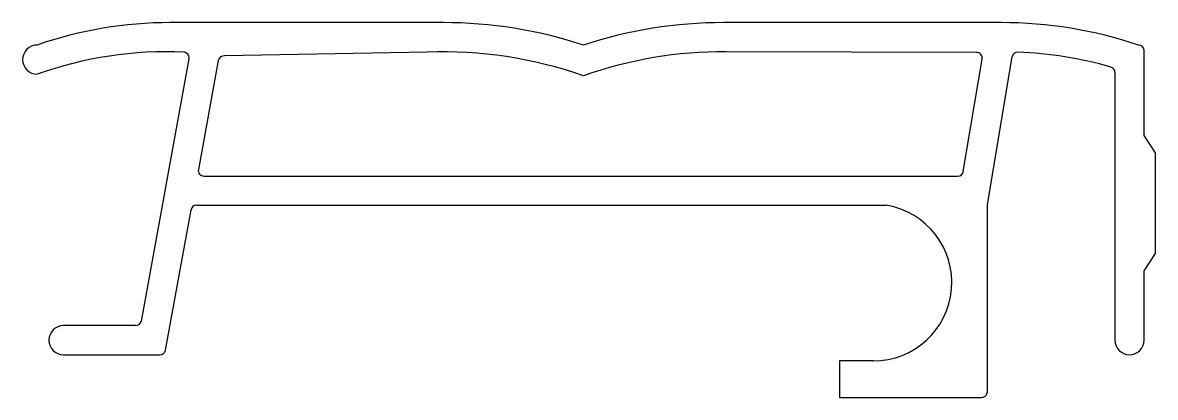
# Model space of a CAD drawing. Extents: x 444.4 to 494.9, y 30.6 to 47.3.
import ezdxf

# ---------------------------------------------------------------- set-up
doc = ezdxf.new("R2010")
doc.units = 0
doc.header["$LTSCALE"] = 3
doc.linetypes.add('CENTER', pattern=[1.25, 0.8, -0.15, 0.15, -0.15])
doc.layers.add('EKSEN', color=1, linetype='CENTER')

msp = doc.modelspace()

# ---------------------------------------------------------------- linework, layer by layer
at = {"layer": 'EKSEN', "color": 0, "linetype": 'BYBLOCK'}
for p, q in [((463.11, 47.326), (450.936, 47.327)), ((487.986, 47.325), (475.611, 47.326)), ((462.401, 46.013), (453.365, 45.841)), ((486.895, 45.992), (475.72, 46.025)), ((494.361, 42.289), (494.361, 46.075)), ((451.776, 45.718), (449.644, 34.008)), ((453.083, 45.638), (452.197, 40.772)), ((486.3, 40.685), (487.142, 45.7)), ((487.371, 39.211), (488.477, 45.801)), ((493.061, 45.105), (493.061, 33.153)), ((494.861, 41.521), (494.361, 42.289)), ((494.861, 37.023), (494.861, 41.521)), ((452.443, 40.477), (486.054, 40.477)), ((450.728, 32.708), (451.869, 38.972)), ((452.115, 39.177), (482.876, 39.177)), ((487.371, 30.853), (487.371, 39.211)), ((494.361, 36.256), (494.861, 37.023)), ((494.361, 33.153), (494.361, 36.256)), ((449.398, 33.803), (446.181, 33.803)), ((446.181, 32.503), (450.483, 32.503)), ((480.785, 32.227), (480.785, 30.603)), ((482.285, 32.227), (480.785, 32.227)), ((480.785, 30.603), (487.121, 30.603))]:
    msp.add_line(p, q, dxfattribs=at)
for centre, radius, start, end in [((450.936, 29.274), 18.053, 89.9967, 109.1582), ((463.11, 27.295), 20.031, 71.8178, 90), ((475.61, 27.295), 20.031, 89.9984, 108.1789), ((487.985, 28.068), 19.258, 71.4532, 89.9984), ((445.011, 45.677), 0.65, 89.9984, 180), ((450.826, 28.624), 17.403, 87.6471, 109.5194), ((451.53, 45.762), 0.25, 349.6801, 87.6471), ((463.11, 27.295), 18.731, 70.5069, 92.1711), ((475.61, 27.295), 18.731, 89.6644, 109.4899), ((486.895, 45.742), 0.25, 350.4756, 93.5299), ((488.723, 45.76), 0.25, 87.6116, 170.4756), ((487.985, 28.068), 17.958, 74.1865, 87.6116), ((494.111, 46.075), 0.25, 0, 89.9984), ((445.011, 45.677), 0.65, 180, 269.9984), ((453.329, 45.593), 0.25, 81.6093, 169.6801), ((492.811, 45.105), 0.25, 0, 74.1865), ((452.443, 40.727), 0.25, 169.6801, 269.9988), ((486.054, 40.727), 0.25, 269.9988, 350.4756), ((452.115, 38.927), 0.25, 89.9988, 169.6801), ((482.285, 35.727), 3.5, 270, 80.2824), ((449.398, 34.053), 0.25, 270, 349.6801), ((446.181, 33.153), 0.65, 90, 180), ((446.181, 33.153), 0.65, 180, 270), ((493.711, 33.153), 0.65, 180, 270), ((493.711, 33.153), 0.65, 270, 0), ((450.483, 32.753), 0.25, 270, 349.6801), ((487.121, 30.853), 0.25, 270, 0)]:
    msp.add_arc(centre, radius, start, end, dxfattribs=at)

doc.saveas('drawing.dxf')
